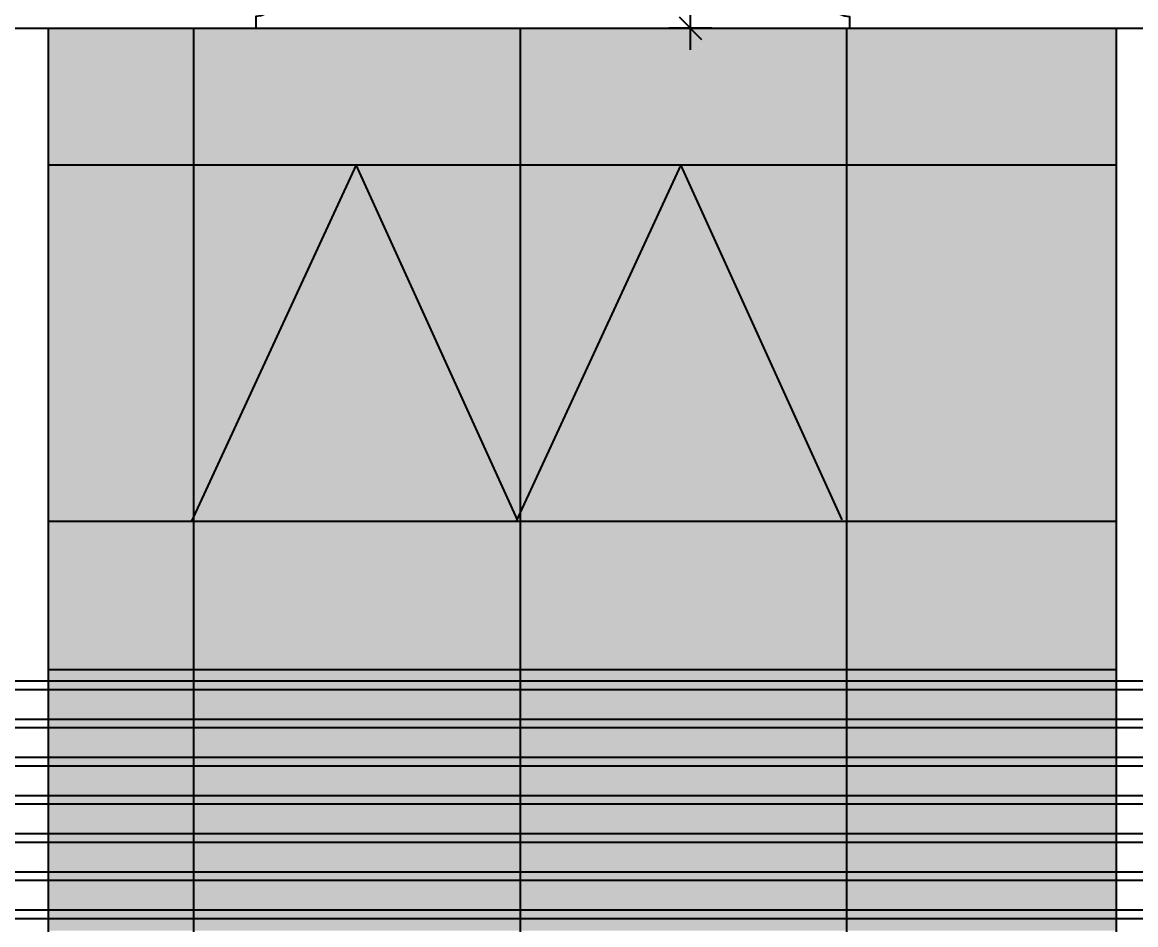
# Model space of a CAD drawing. Extents: x 185 to 567, y -69 to 170.
# Drawn here: x 338.204 to 341.956, y -45.656 to -42.616 of the extents above; entities that cross this region are included whole.
import ezdxf

# ---------------------------------------------------------------- set-up
doc = ezdxf.new("R2010")
doc.units = 0
doc.header["$LTSCALE"] = 0.25
doc.header["$MEASUREMENT"] = 0
doc.header["$PDMODE"] = 35
doc.header["$PDSIZE"] = -1
doc.linetypes.add('DOT2', pattern=[0.125, 0, -0.125])
doc.layers.get('0').update_dxf_attribs({"linetype": 'CONTINUOUS'})
doc.layers.get('Defpoints').update_dxf_attribs({"linetype": 'CONTINUOUS'})
for name, color, linetype in [('A-ELV', 2, 'CONTINUOUS'), ('A-ELV 5', 51, 'CONTINUOUS'), ('A-ELV 6', 71, 'CONTINUOUS'), ('A-groves', 8, 'CONTINUOUS'), ('A-IDM', 221, 'CONTINUOUS'), ('A-WIN', 3, 'CONTINUOUS'), ('A-WIN HAT', 125, 'CONTINUOUS')]:
    doc.layers.add(name, color=color, linetype=linetype)
doc.styles.add('XARAB', font='xarab.shx')
doc.dimstyles.new('DIM50', dxfattribs={"dimtxt": 0.1, "dimasz": 0.06, "dimexe": 0.1, "dimexo": 0, "dimgap": 0.05, "dimtad": 1, "dimzin": 3, "dimdsep": 46, "dimtxsty": 'XARAB', "dimblk": 'DTICK', "dimcen": 0.09, "dimclrd": 256, "dimclre": 5, "dimclrt": 3, "dimadec": 0, "dimazin": 3, "dimtfac": 1, "dimtix": 1, "dimtmove": 2, "dimatfit": 0, "dimldrblk": 'DTICK', "dimfxl": 0.15, "dimtolj": 1, "dimtzin": 3, "dimlwd": -3, "dimlwe": -3, "dimarcsym": 0})

# ---------------------------------------------------------------- blocks, each defined once
blk = doc.blocks.new('A$C7860229F')
blk.add_lwpolyline([(0.1263, 0.285), (0.1263, 0.265), (0.1, 0.265), (0.1, 0.225, 0.394493), (0.02, 0.145), (0, 0.145), (0, -0.145), (0.02, -0.145, 0.394493), (0.1, -0.225), (0.1, -0.265)], format="xyb")
blk = doc.blocks.new('DTICK')
at = {"color": 3}
blk.add_line((-0.629, -0.629), (0.629, 0.629), dxfattribs=at)
for p, q in [((0, 1.207), (0, -1.207)), ((-1.207, 0), (1.207, 0))]:
    blk.add_line(p, q)
blk = doc.blocks.new('*D1749')
at = {"layer": 'A-IDM', "color": 5, "linetype": 'DOT2', "lineweight": -3, "transparency": 16777216}
for p, q in [((340.6134, -42.0856), (340.3551, -42.0856)), ((340.5067, -42.6356), (340.3551, -42.6356))]:
    blk.add_line(p, q, dxfattribs=at)
at = {"layer": 'A-IDM', "lineweight": -3, "transparency": 16777216}
blk.add_line((340.4551, -42.5756), (340.4551, -42.1456), dxfattribs=at)
at = {"layer": 'Defpoints', "color": 0, "transparency": 16777216}
for p in [(340.4551, -42.0856), (340.6134, -42.0856, 0), (340.5067, -42.6356, 0)]:
    blk.add_point(p, dxfattribs=at)
at = {"layer": 'A-IDM', "lineweight": -3, "transparency": 16777216, "xscale": 0.06, "yscale": 0.06, "zscale": 0.06}
for p, rotation in [((340.4551, -42.0856), 90), ((340.4551, -42.6356), 270)]:
    blk.add_blockref('DTICK', p, dxfattribs=dict(at, rotation=rotation))
at = {"layer": 'A-IDM', "color": 3, "transparency": 16777216, "insert": (340.341, -42.3606), "char_height": 0.1, "attachment_point": 5, "rotation": 90, "style": 'XARAB'}
blk.add_mtext('\\A1;0.55', dxfattribs=at)

msp = doc.modelspace()

# ---------------------------------------------------------------- hatches: boundary and pattern name
at = {"layer": 'A-WIN HAT'}
h = msp.add_hatch(dxfattribs=at)
h.set_pattern_fill('DOTS', color=256, scale=2, style=0)
h.set_pattern_definition([(0, (322.43152, -90.18992), (0.0625, 0.125), [0, -0.125])])
h.paths.add_polyline_path([(341.8915, -42.6357), (338.2915, -42.6357), (338.2915, -45.6755), (341.8915, -45.6755)])
h.paths.add_polyline_path([(338.0413, -42.6357), (330.4515, -42.6357), (330.4515, -45.6756), (338.0413, -45.6756)])
h.paths.add_polyline_path([(327.2515, -42.6357), (322.4315, -42.6357), (322.4315, -45.4155), (327.2515, -45.4156)])

# ---------------------------------------------------------------- linework, layer by layer
at = {"layer": 'A-ELV'}
for p, q in [((344.6929, -44.8357, -0.0001), (330.4515, -44.8357, -0.0001)), ((344.6929, -44.8642, -0.0001), (330.4515, -44.8642, -0.0001)), ((344.6929, -44.9642, -0.0001), (330.4515, -44.9642, -0.0001)), ((344.6929, -44.9928, -0.0001), (330.4515, -44.9928, -0.0001)), ((344.6929, -45.0928, -0.0001), (330.4515, -45.0928, -0.0001)), ((344.6929, -45.1214, -0.0001), (330.4515, -45.1214, -0.0001)), ((344.6929, -45.2214, -0.0001), (330.4515, -45.2214, -0.0001)), ((344.6929, -45.2499, -0.0001), (330.4515, -45.2499, -0.0001)), ((344.6929, -45.3499, -0.0001), (330.4515, -45.3499, -0.0001)), ((344.6929, -45.3785, -0.0001), (330.4515, -45.3785, -0.0001)), ((344.6929, -45.4785, -0.0001), (330.4515, -45.4785, -0.0001)), ((344.6929, -45.5071, -0.0001), (330.4515, -45.5071, -0.0001)), ((344.6929, -45.6071, -0.0001), (330.4515, -45.6071, -0.0001)), ((344.6929, -45.6357, -0.0001), (330.4515, -45.6357, -0.0001))]:
    msp.add_line(p, q, dxfattribs=at)
at = {"layer": 'A-ELV 5'}
for p, q in [((338.2915, -42.6357), (338.2915, -48.3356)), ((341.8915, -48.3356), (341.8915, -42.6357))]:
    msp.add_line(p, q, dxfattribs=at)
at = {"layer": 'A-ELV 6'}
msp.add_line((330.1015, -42.6357, 0), (344.2615, -42.6357, 0), dxfattribs=at)
at = {"layer": 'A-groves'}
for p, q in [((339.3297, -43.0957, -0.0002), (338.7743, -44.2958, -0.0001)), ((339.8729, -44.2922, -0.0002), (339.3297, -43.0957, -0.0002)), ((340.4237, -43.0957, -0.0002), (339.8684, -44.2958, -0.0001)), ((340.967, -44.2922, -0.0002), (340.4237, -43.0957, -0.0002))]:
    msp.add_line(p, q, dxfattribs=at)
at = {"layer": 'A-WIN'}
for p, q in [((338.7815, -42.6357, 0), (338.7815, -48.3356, 0)), ((339.8815, -42.6357, 0), (339.8815, -48.3356, 0)), ((340.9815, -42.6357, 0), (340.9815, -48.3356, 0)), ((338.2915, -43.0957, 0), (341.8915, -43.0957, 0)), ((338.2915, -44.2957, 0), (341.8915, -44.2957, 0)), ((338.2915, -44.7957, 0), (341.8915, -44.7957, 0))]:
    msp.add_line(p, q, dxfattribs=at)

# ---------------------------------------------------------------- block references
at = {"layer": 'A-ELV 6', "xscale": -1}
msp.add_blockref('A$C7860229F', (339.0915, -42.3708, 0), dxfattribs=at)
at = {"layer": 'A-ELV 6'}
msp.add_blockref('A$C7860229F', (340.8915, -42.3708, 0), dxfattribs=at)

# ---------------------------------------------------------------- dimensions: what is measured, and where the dimension line sits
at = {"layer": 'A-IDM'}
dim = msp.add_linear_dim(base=(340.4551, -42.0856, 0), p1=(340.5067, -42.6356, 0), p2=(340.6134, -42.0856, 0), angle=90, dimstyle='DIM50', override={"dimfxl": 0.15}, dxfattribs=at)
dim.commit()
dim.dimension.update_dxf_attribs({"geometry": '*D1749', "text_midpoint": (340.341, -42.3606, 0)})

doc.saveas('drawing.dxf')
